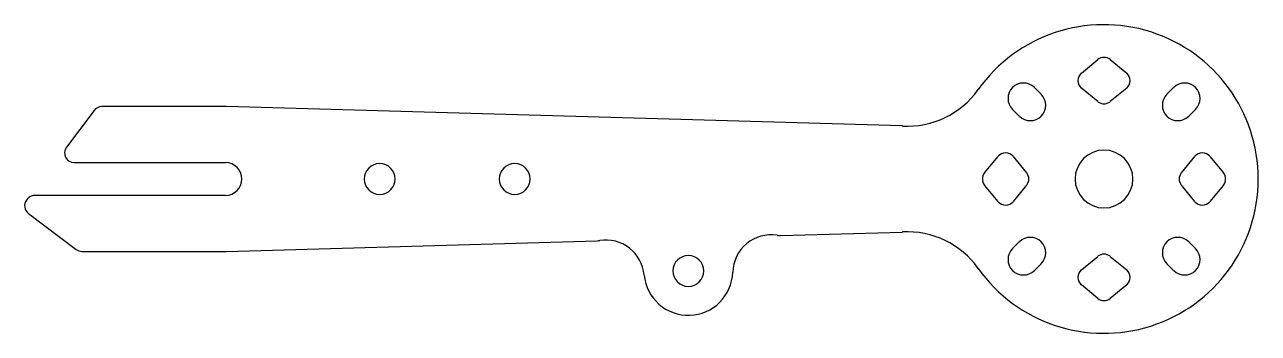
# Model space of a CAD drawing. Header units: millimetres. Extents: x -21 to 107, y -16 to 16.
import ezdxf

# ---------------------------------------------------------------- set-up
doc = ezdxf.new("R2010")
doc.units = ezdxf.units.MM
doc.layers.add('CUT', color=7, linetype='Continuous')

msp = doc.modelspace()

# ---------------------------------------------------------------- linework, layer by layer
at = {"layer": 'CUT'}
for p, q in [((88.75, 10.97), (90.47, 12.38)), ((91.74, 12.38), (93.46, 10.97)), ((83.88, 9.48), (84.59, 8.78)), ((90.47, 8.02), (88.75, 9.43)), ((93.46, 9.43), (91.74, 8.02)), ((97.62, 8.78), (98.32, 9.48)), ((-13.62, 7.1), (-16.48, 3.3)), ((0, 7.5), (-12.82, 7.5)), ((70.16, 5.5), (0.06, 7.5)), ((82.32, 6.52), (81.62, 7.22)), ((100.59, 7.22), (99.88, 6.52)), ((-15.68, 1.7), (0, 1.7)), ((78.72, 0.63), (80.13, 2.35)), ((81.68, 2.35), (83.08, 0.63)), ((99.12, 0.63), (100.53, 2.35)), ((102.08, 2.35), (103.48, 0.63)), ((80.13, -2.35), (78.72, -0.63)), ((83.08, -0.63), (81.68, -2.35)), ((100.53, -2.35), (99.12, -0.63)), ((103.48, -0.63), (102.08, -2.35)), ((-20.55, -2.1), (-20.62, -2.18)), ((0, -1.7), (-19.75, -1.7)), ((-20.42, -3.58), (-15.49, -7.3)), ((57.56, -5.86), (70.16, -5.5)), ((-14.88, -7.5), (0, -7.5)), ((0.06, -7.5), (38.56, -6.4)), ((81.62, -7.22), (82.32, -6.52)), ((99.88, -6.52), (100.59, -7.22)), ((84.59, -8.78), (83.88, -9.48)), ((88.75, -9.43), (90.47, -8.02)), ((91.74, -8.02), (93.46, -9.43)), ((98.32, -9.48), (97.62, -8.78)), ((90.47, -12.38), (88.75, -10.97)), ((93.46, -10.97), (91.74, -12.38))]:
    msp.add_line(p, q, dxfattribs=at)
for centre, radius, start, end in [((91.1, 0), 16, -144.599, 144.599), ((91.1, 11.61), 1, 50.7106, 129.2894), ((89.38, 10.2), 1, 129.2894, 230.7106), ((92.82, 10.2), 1, -50.7106, 50.7106), ((70.72, 14.48), 9, -93.2419, -35.401), ((82.75, 8.35), 1.6, 45, 225), ((99.46, 8.35), 1.6, -45, 135), ((83.46, 7.65), 1.6, -135, 45), ((91.1, 8.79), 1, -129.2894, -50.7106), ((98.75, 7.65), 1.6, 135, 315), ((-12.82, 6.5), 1, 90, 142.9918), ((0, 5.5), 2, 88.3658, 90), ((70.1, 3.5), 2, 86.7581, 88.3658), ((-15.68, 2.7), 1, 142.9918, 270), ((80.9, 1.72), 1, 39.2894, 140.7106), ((91.1, 0), 3, 0, 180), ((101.3, 1.72), 1, 39.2894, 140.7106), ((0, 0), 1.7, -90, 90), ((16, 0), 1.6, 0, 180), ((30, 0), 1.6, 0, 180), ((16, 0), 1.6, -180, 0), ((30, 0), 1.6, -180, 0), ((79.49, 0), 1, 140.7106, 219.2894), ((82.31, 0), 1, -39.2894, 39.2894), ((91.1, 0), 3, 180, 360), ((99.89, 0), 1, 140.7106, 219.2894), ((102.71, 0), 1, -39.2894, 39.2894), ((-19.82, -2.78), 1, 142.9918, 232.9918), ((-19.75, -2.7), 1, 90, 142.9918), ((80.9, -1.72), 1, -140.7106, -39.2894), ((101.3, -1.72), 1, -140.7106, -39.2894), ((38.5, -4.4), 2, -88.3658, -81.0151), ((39.44, -10.33), 4, 5.3202, 98.9849), ((56.6, -9.79), 4, 81.335, 178.2643), ((57.5, -3.86), 2, -98.665, -88.3658), ((70.1, -3.5), 2, -88.3658, -86.7581), ((70.72, -14.48), 9, 35.401, 93.2419), ((83.46, -7.65), 1.6, -45, 135), ((98.75, -7.65), 1.6, 45, 225), ((-14.88, -6.5), 1, 232.9918, 270), ((0, -5.5), 2, -90, -88.3658), ((82.75, -8.35), 1.6, 135, 315), ((99.46, -8.35), 1.6, -135, 45), ((48, -9.53), 1.6, 0, 180), ((91.1, -8.79), 1, 50.7106, 129.2894), ((48, -9.53), 4.6, -174.6798, -1.7357), ((48, -9.53), 1.6, 180, 360), ((89.38, -10.2), 1, 129.2894, 230.7106), ((92.82, -10.2), 1, -50.7106, 50.7106), ((91.1, -11.61), 1, -129.2894, -50.7106)]:
    msp.add_arc(centre, radius, start, end, dxfattribs=at)

doc.saveas('drawing.dxf')
